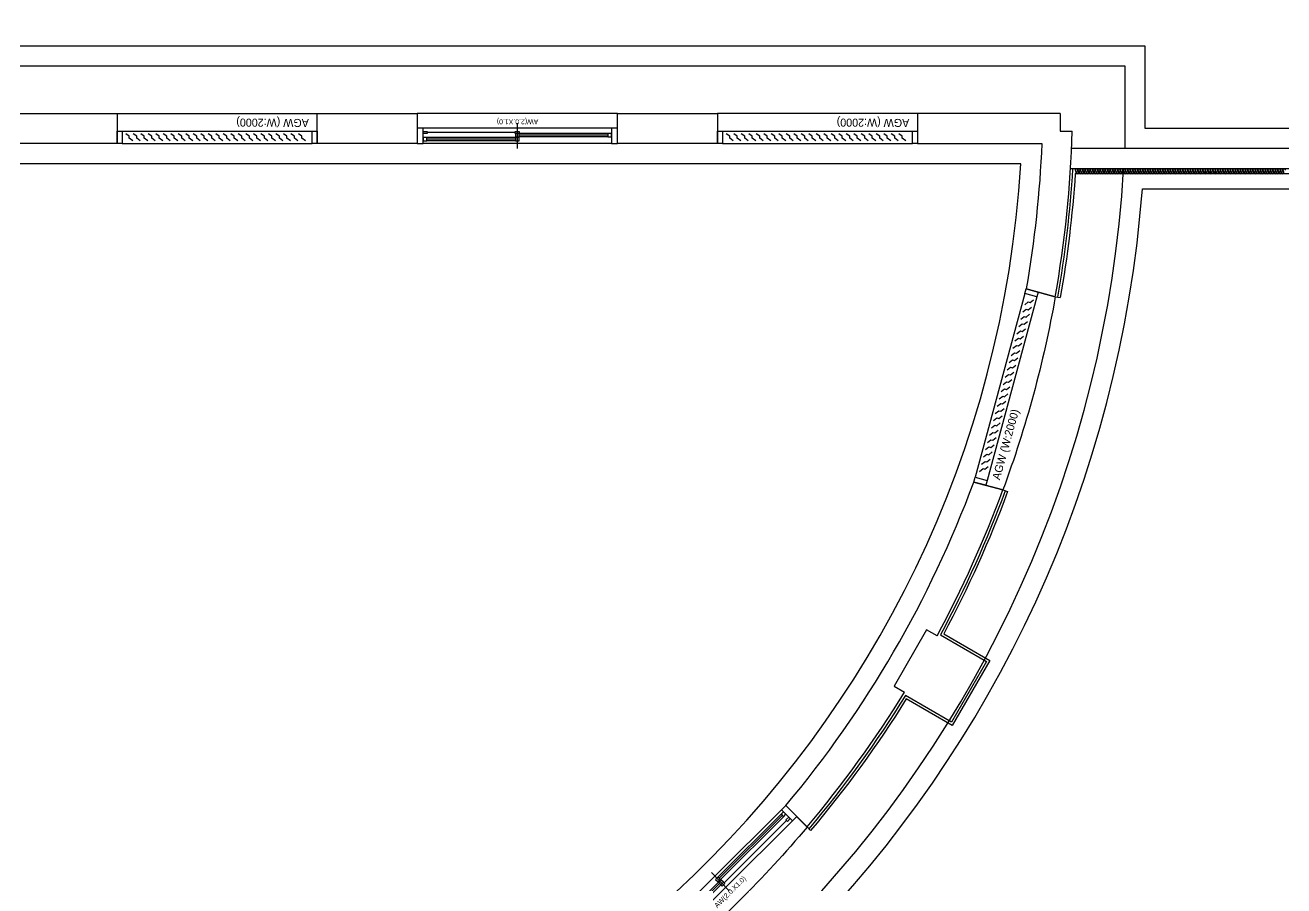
# Model space of a CAD drawing. Header units: millimetres. Extents: x -26983 to 60590, y 825 to 42375.
# Drawn here: x 56016.5 to 56262.6, y 18259.6 to 18427.8 of the extents above; entities that cross this region are included whole.
import ezdxf
from ezdxf.enums import TextEntityAlignment as Align

# ---------------------------------------------------------------- set-up
doc = ezdxf.new("R2010")
doc.units = ezdxf.units.MM
doc.header["$LTSCALE"] = 100
doc.header["$MEASUREMENT"] = 0
doc.layers.get('0').update_dxf_attribs({"linetype": 'CONTINUOUS'})
doc.layers.get('Defpoints').update_dxf_attribs({"color": 171, "linetype": 'CONTINUOUS'})
for name, color, linetype in [('ELE9', 9, 'CONTINUOUS'), ('WIN', 4, 'CONTINUOUS'), ('WIN-ETC', 1, 'CONTINUOUS'), ('WIN-G', 252, 'CONTINUOUS'), ('WIN2', 5, 'CONTINUOUS')]:
    doc.layers.add(name, color=color, linetype=linetype)
doc.styles.add('CGS', font='cgse', dxfattribs={"bigfont": 'cgs'})
doc.linetypes.add('BATTING', pattern='A,0.0001,-0.1,[134,ltypeshp.shx,S=0.1,R=0,X=-0.1,Y=0],-0.2,[134,ltypeshp.shx,S=0.1,R=180,X=0.1,Y=0],-0.1', length=0.4001)

# ---------------------------------------------------------------- blocks, each defined once
blk = doc.blocks.new('AW2000')
at = {"layer": 'WIN', "ltscale": 0.1}
for points in [[(60, 155), (0, 155), (0, 0), (60, 0)], [(1017.5, 92.5), (1017.5, 127.5), (982.5, 127.5), (982.5, 92.5)], [(1940, 92.5), (1940, 127.5), (1905, 127.5), (1905, 92.5)], [(2000, 155), (1940, 155), (1940, 0), (2000, 0)], [(95, 52.5), (95, 87.5), (60, 87.5), (60, 52.5)], [(1020, 32.5), (980, 32.5), (980, 52.5), (1020, 52.5)], [(1017.5, 52.5), (1017.5, 87.5), (982.5, 87.5), (982.5, 52.5)], [(1940, 32.5), (1900, 32.5), (1900, 52.5), (1940, 52.5)]]:
    blk.add_lwpolyline(points, close=True, dxfattribs=at)
at = {"layer": 'WIN-ETC', "ltscale": 0.1}
blk.add_lwpolyline([(1000, -50), (1000, 205)], dxfattribs=at)
at = {"layer": 'WIN-G', "ltscale": 0.1}
for points in [[(1017.5, 127.5), (1905, 127.5)], [(95, 87.5), (982.5, 87.5)], [(95, 70), (982.5, 70)], [(95, 52.5), (982.5, 52.5)], [(1017.5, 110), (1905, 110)], [(1017.5, 92.5), (1905, 92.5)], [(1020, 42.5), (1900, 42.5)]]:
    blk.add_lwpolyline(points, dxfattribs=at)
at = {"layer": 'WIN2', "ltscale": 0.1}
for points in [[(60, 155), (1940, 155)], [(60, 0), (1940, 0)]]:
    blk.add_lwpolyline(points, dxfattribs=at)
at = {"layer": 'Defpoints', "style": 'CGS'}
blk.add_text('AW(2.0.X1.0)', height=50, dxfattribs=at).set_placement((997.7, -103.5), align=Align.BOTTOM_CENTER)
blk = doc.blocks.new('FDKGLMFGKFGHFGH')
at = {"layer": 'WIN'}
for points in [[(36447933, 599859), (36447983, 599859), (36447983, 599734), (36447933, 599734)], [(36449883, 599859), (36449933, 599859), (36449933, 599734), (36449883, 599734)]]:
    blk.add_lwpolyline(points, close=True, dxfattribs=at)
at = {"layer": 'WIN-G'}
for points in [[(36448051, 599831), (36448086, 599805), (36448086, 599785), (36448121, 599760)], [(36448126, 599831), (36448161, 599805), (36448161, 599785), (36448196, 599760)], [(36448201, 599831), (36448236, 599805), (36448236, 599785), (36448271, 599760)], [(36448276, 599831), (36448311, 599805), (36448311, 599785), (36448346, 599760)], [(36448351, 599831), (36448386, 599805), (36448386, 599785), (36448421, 599760)], [(36448426, 599831), (36448461, 599805), (36448461, 599785), (36448496, 599760)], [(36448501, 599831), (36448536, 599805), (36448536, 599785), (36448571, 599760)], [(36448576, 599831), (36448611, 599805), (36448611, 599785), (36448646, 599760)], [(36448651, 599831), (36448686, 599805), (36448686, 599785), (36448721, 599760)], [(36448726, 599831), (36448761, 599805), (36448761, 599785), (36448796, 599760)], [(36448801, 599831), (36448836, 599805), (36448836, 599785), (36448871, 599760)], [(36448876, 599831), (36448911, 599805), (36448911, 599785), (36448946, 599760)], [(36448951, 599831), (36448986, 599805), (36448986, 599785), (36449021, 599760)], [(36449026, 599831), (36449061, 599805), (36449061, 599785), (36449096, 599760)], [(36449101, 599831), (36449136, 599805), (36449136, 599785), (36449171, 599760)], [(36449176, 599831), (36449211, 599805), (36449211, 599785), (36449246, 599760)], [(36449251, 599831), (36449286, 599805), (36449286, 599785), (36449321, 599760)], [(36449326, 599831), (36449361, 599805), (36449361, 599785), (36449396, 599760)], [(36449401, 599831), (36449436, 599805), (36449436, 599785), (36449471, 599760)], [(36449476, 599831), (36449511, 599805), (36449511, 599785), (36449546, 599760)], [(36449551, 599831), (36449586, 599805), (36449586, 599785), (36449621, 599760)], [(36449626, 599831), (36449661, 599805), (36449661, 599785), (36449696, 599760)], [(36449701, 599831), (36449736, 599805), (36449736, 599785), (36449771, 599760)], [(36449776, 599831), (36449811, 599805), (36449811, 599785), (36449846, 599760)]]:
    blk.add_lwpolyline(points, dxfattribs=at)
at = {"layer": 'WIN2'}
for p, q in [((36449883, 599859), (36447983, 599859)), ((36449883, 599734), (36447983, 599734))]:
    blk.add_line(p, q, dxfattribs=at)
at = {"layer": 'Defpoints', "style": 'CGS'}
blk.add_text('AGW (W:2000)', height=80, rotation=359.6383, dxfattribs=at).set_placement((36448016, 599613))
blk = doc.blocks.new('B2FF')
at = {"layer": 'ELE9', "color": 253, "ltscale": 0.1}
for p, q in [((37149974.7, 601996.3), (37151974.7, 601996.3)), ((37154974.7, 601996.3), (37152974.7, 601996.3)), ((37157974.7, 601996.3), (37155974.7, 601996.3)), ((37159059.4, 600246.3), (37159350.1, 600167.6)), ((37159350.1, 600167.6), (37159059.4, 600246.3)), ((37158536.3, 598316), (37158827, 598237.2)), ((37158827, 598237.2), (37158536.3, 598316)), ((37156870.2, 594870), (37156657.8, 595083.5))]:
    blk.add_line(p, q, dxfattribs=at)
for points in [[(37174174.7, 643646.3), (37148224.7, 643646.3, 0.4142136), (37124724.7, 620146.3), (37124724.7, 600146.4, 1.0000003), (37171724.7, 600146.3), (37171724.7, 624896.3), (37174174.7, 624896.3)], [(37174174.7, 643346.3), (37148224.7, 643346.3, 0.4142136), (37125024.7, 620146.3), (37125024.7, 600146.4, 1), (37171424.7, 600146.3), (37171424.7, 625196.3), (37174174.7, 625196.3)], [(37159399.7, 601996.3), (37157974.7, 601996.3), (37157974.7, 601696.3), (37159215.5, 601696.3, -0.0331815), (37159059.4, 600246.3, 0.0331815)], [(37159350.1, 600167.6, 0.0368305), (37159520, 601821.3, 0.0368305)], [(37148036.4, 591348, 0.4017363), (37159005.1, 601496.3), (37137444.3, 601496.3, 0.3364976), (37145950.2, 591588.6, 0.3364976)], [(37149124.7, 590351.2, 0.3750998), (37160033.5, 601446.3, 0.3750998)], [(37159350.9, 600167.4, -0.0445781), (37158827.1, 598237.2)], [(37156657.8, 595083.5, 0.0855908), (37158536.3, 598316, 0.0855908)], [(37158169.2, 596780.1, 0.0354127), (37158827, 598237.2, 0.0270991)], [(37156870.2, 594870, 0.0368305), (37157844.2, 596217.2)], [(37156870.7, 594869.4, -0.0445781), (37155452, 593459.7)]]:
    blk.add_lwpolyline(points, format="xyb", dxfattribs=at)
for points in [[(37170424.7, 598346.3), (37166349.7, 598346.3), (37166349.7, 601846.3), (37160249.7, 601846.3), (37160249.7, 602671.3), (37148674.7, 602671.3), (37148674.7, 613521.3), (37170424.7, 613521.3)], [(37151974.7, 601696.3), (37151974.7, 601996.3), (37152974.7, 601996.3), (37152974.7, 601696.3)], [(37154974.7, 601996.3), (37155974.7, 601996.3), (37155974.7, 601696.3), (37154974.7, 601696.3)]]:
    blk.add_lwpolyline(points, close=True, dxfattribs=at)
for points in [[(37160049.7, 601646.3), (37160049.7, 602471.3), (37148474.7, 602471.3)], [(37148474.7, 601996.3), (37149974.7, 601996.3), (37149974.7, 601696.3), (37146474.7, 601696.3), (37146474.7, 601996.3), (37147974.7, 601996.3)], [(37159399.7, 601996.3), (37159399.7, 601821.3), (37159520, 601821.3)], [(37170624.7, 598146.3), (37166149.7, 598146.3), (37166149.7, 601646.3), (37159513.6, 601646.3)], [(37170624.7, 597946.3), (37165949.7, 597946.3), (37165949.7, 601446.3), (37159503, 601446.3)], [(37159059.4, 600246.3), (37159350.9, 600167.4)], [(37158536.3, 598316), (37158827.1, 598237.2)], [(37158827, 598237.2), (37158873.9, 598219.9)], [(37158169.2, 596780.1), (37158065, 596840.3), (37157740, 596277.4), (37157844.2, 596217.2)], [(37156870.2, 594870), (37156657.8, 595083.5)], [(37156657.8, 595083.5), (37156870.7, 594869.4)], [(37156870.2, 594870), (37156905.6, 594834.4)]]:
    blk.add_lwpolyline(points, dxfattribs=at)
at = {"layer": 'ELE9', "color": 253, "ltscale": 10000}
for points in [[(37150157.7, 590962.2, -0.0218394), (37149174.7, 590836.2), (37149174.7, 586196.5), (37170574.7, 586196.5), (37170574.7, 597896.3), (37165899.7, 597896.3), (37165899.7, 601396.3), (37159549.9, 601396.3, -0.0274817), (37159399.3, 600158.7, -0.0274817)], [(37159549.9, 601396.3, 0.5248557), (37159559.3, 601409.9), (37159553.1, 601432.8, -1.4491979), (37159571.8, 601432.8), (37159565.6, 601409.9, 0.5248557), (37159574.9, 601396.3, 0.5248557), (37159584.3, 601409.9), (37159578.1, 601432.8, -1.4491979), (37159596.8, 601432.8), (37159590.6, 601409.9, 0.5248557), (37159599.9, 601396.3, 0.5248557), (37159609.3, 601409.9), (37159603.1, 601432.8, -1.4491979), (37159621.8, 601432.8), (37159615.6, 601409.9, 0.5248557), (37159624.9, 601396.3, 0.5248557), (37159634.3, 601409.9), (37159628.1, 601432.8, -1.4491979), (37159646.8, 601432.8), (37159640.6, 601409.9, 0.5248557), (37159649.9, 601396.3, 0.5248557), (37159659.3, 601409.9), (37159653.1, 601432.8, -1.4491979), (37159671.8, 601432.8), (37159665.6, 601409.9, 0.5248557), (37159674.9, 601396.3, 0.5248557), (37159684.3, 601409.9), (37159678.1, 601432.8, -1.4491979), (37159696.8, 601432.8), (37159690.6, 601409.9, 0.5248557), (37159699.9, 601396.3, 0.5248557), (37159709.3, 601409.9), (37159703.1, 601432.8, -1.4491979), (37159721.8, 601432.8), (37159715.6, 601409.9, 0.5248557), (37159724.9, 601396.3, 0.5248557), (37159734.3, 601409.9), (37159728.1, 601432.8, -1.4491979), (37159746.8, 601432.8), (37159740.6, 601409.9, 0.5248557), (37159749.9, 601396.3, 0.5248557), (37159759.3, 601409.9), (37159753.1, 601432.8, -1.4491979), (37159771.8, 601432.8), (37159765.6, 601409.9, 0.5248557), (37159774.9, 601396.3, 0.5248557), (37159784.3, 601409.9), (37159778.1, 601432.8, -1.4491979), (37159796.8, 601432.8), (37159790.6, 601409.9, 0.5248557), (37159799.9, 601396.3, 0.5248557), (37159809.3, 601409.9), (37159803.1, 601432.8, -1.4491979), (37159821.8, 601432.8), (37159815.6, 601409.9, 0.5248557), (37159824.9, 601396.3, 0.5248557), (37159834.3, 601409.9), (37159828.1, 601432.8, -1.4491979), (37159846.8, 601432.8), (37159840.6, 601409.9, 0.5248557), (37159849.9, 601396.3, 0.5248557), (37159859.3, 601409.9), (37159853.1, 601432.8, -1.4491979), (37159871.8, 601432.8), (37159865.6, 601409.9, 0.5248557), (37159874.9, 601396.3, 0.5248557), (37159884.3, 601409.9), (37159878.1, 601432.8, -1.4491979), (37159896.8, 601432.8), (37159890.6, 601409.9, 0.5248557), (37159899.9, 601396.3, 0.5248557), (37159909.3, 601409.9), (37159903.1, 601432.8, -1.4491979), (37159921.8, 601432.8), (37159915.6, 601409.9, 0.5248557), (37159924.9, 601396.3, 0.5248557), (37159934.3, 601409.9), (37159928.1, 601432.8, -1.4491979), (37159946.8, 601432.8), (37159940.6, 601409.9, 0.5248557), (37159949.9, 601396.3, 0.5248557), (37159959.3, 601409.9), (37159953.1, 601432.8, -1.4491979), (37159971.8, 601432.8), (37159965.6, 601409.9, 0.5248557), (37159974.9, 601396.3, 0.5248557), (37159984.3, 601409.9), (37159978.1, 601432.8, -1.4491979), (37159996.8, 601432.8), (37159990.6, 601409.9, 0.5248557), (37159999.9, 601396.3, 0.5248557), (37160009.3, 601409.9), (37160003.1, 601432.8, -1.4491979), (37160021.8, 601432.8), (37160015.6, 601409.9, 0.5248557), (37160024.9, 601396.3, 0.5248557), (37160034.3, 601409.9), (37160028.1, 601432.8, -1.4491979), (37160046.8, 601432.8), (37160040.6, 601409.9, 0.5248557), (37160049.9, 601396.3, 0.5248557), (37160059.3, 601409.9), (37160053.1, 601432.8, -1.4491979), (37160071.8, 601432.8), (37160065.6, 601409.9, 0.5248557), (37160074.9, 601396.3, 0.5248557), (37160084.3, 601409.9), (37160078.1, 601432.8, -1.4491979), (37160096.8, 601432.8), (37160090.6, 601409.9, 0.5248557), (37160099.9, 601396.3, 0.5248557), (37160109.3, 601409.9), (37160103.1, 601432.8, -1.4491979), (37160121.8, 601432.8), (37160115.6, 601409.9, 0.5248557), (37160124.9, 601396.3, 0.5248557), (37160134.3, 601409.9), (37160128.1, 601432.8, -1.4491979), (37160146.8, 601432.8), (37160140.6, 601409.9, 0.5248557), (37160149.9, 601396.3, 0.5248557), (37160159.3, 601409.9), (37160153.1, 601432.8, -1.4491979), (37160171.8, 601432.8), (37160165.6, 601409.9, 0.5248557), (37160174.9, 601396.3, 0.5248557), (37160184.3, 601409.9), (37160178.1, 601432.8, -1.4491979), (37160196.8, 601432.8), (37160190.6, 601409.9, 0.5248557), (37160199.9, 601396.3, 0.5248557), (37160209.3, 601409.9), (37160203.1, 601432.8, -1.4491979), (37160221.8, 601432.8), (37160215.6, 601409.9, 0.5248557), (37160224.9, 601396.3, 0.5248557), (37160234.3, 601409.9), (37160228.1, 601432.8, -1.4491979), (37160246.8, 601432.8), (37160240.6, 601409.9, 0.5248557), (37160249.9, 601396.3, 0.5248557), (37160259.3, 601409.9), (37160253.1, 601432.8, -1.4491979), (37160271.8, 601432.8), (37160265.6, 601409.9, 0.5248557), (37160274.9, 601396.3, 0.5248557), (37160284.3, 601409.9), (37160278.1, 601432.8, -1.4491979), (37160296.8, 601432.8), (37160290.6, 601409.9, 0.5248557), (37160299.9, 601396.3, 0.5248557), (37160309.3, 601409.9), (37160303.1, 601432.8, -1.4491979), (37160321.8, 601432.8), (37160315.6, 601409.9, 0.5248557), (37160324.9, 601396.3, 0.5248557), (37160334.3, 601409.9), (37160328.1, 601432.8, -1.4491979), (37160346.8, 601432.8), (37160340.6, 601409.9, 0.5248557), (37160349.9, 601396.3, 0.5248557), (37160359.3, 601409.9), (37160353.1, 601432.8, -1.4491979), (37160371.8, 601432.8), (37160365.6, 601409.9, 0.5248557), (37160374.9, 601396.3, 0.5248557), (37160384.3, 601409.9), (37160378.1, 601432.8, -1.4491979), (37160396.8, 601432.8), (37160390.6, 601409.9, 0.5248557), (37160399.9, 601396.3, 0.5248557), (37160409.3, 601409.9), (37160403.1, 601432.8, -1.4491979), (37160421.8, 601432.8), (37160415.6, 601409.9, 0.5248557), (37160424.9, 601396.3, 0.5248557), (37160434.3, 601409.9), (37160428.1, 601432.8, -1.4491979), (37160446.8, 601432.8), (37160440.6, 601409.9, 0.5248557), (37160449.9, 601396.3, 0.5248557), (37160459.3, 601409.9), (37160453.1, 601432.8, -1.4491979), (37160471.8, 601432.8), (37160465.6, 601409.9, 0.5248557), (37160474.9, 601396.3, 0.5248557), (37160484.3, 601409.9), (37160478.1, 601432.8, -1.4491979), (37160496.8, 601432.8), (37160490.6, 601409.9, 0.5248557), (37160499.9, 601396.3, 0.5248557), (37160509.3, 601409.9), (37160503.1, 601432.8, -1.4491979), (37160521.8, 601432.8), (37160515.6, 601409.9, 0.5248557), (37160524.9, 601396.3, 0.5248557), (37160534.3, 601409.9), (37160528.1, 601432.8, -1.4491979), (37160546.8, 601432.8), (37160540.6, 601409.9, 0.5248557), (37160549.9, 601396.3, 0.5248557), (37160559.3, 601409.9), (37160553.1, 601432.8, -1.4491979), (37160571.8, 601432.8), (37160565.6, 601409.9, 0.5248557), (37160574.9, 601396.3, 0.5248557), (37160584.3, 601409.9), (37160578.1, 601432.8, -1.4491979), (37160596.8, 601432.8), (37160590.6, 601409.9, 0.5248557), (37160599.9, 601396.3, 0.5248557), (37160609.3, 601409.9), (37160603.1, 601432.8, -1.4491979), (37160621.8, 601432.8), (37160615.6, 601409.9, 0.5248557), (37160624.9, 601396.3, 0.5248557), (37160634.3, 601409.9), (37160628.1, 601432.8, -1.4491979), (37160646.8, 601432.8), (37160640.6, 601409.9, 0.5248557), (37160649.9, 601396.3, 0.5248557), (37160659.3, 601409.9), (37160653.1, 601432.8, -1.4491979), (37160671.8, 601432.8), (37160665.6, 601409.9, 0.5248557), (37160674.9, 601396.3, 0.5248557), (37160684.3, 601409.9), (37160678.1, 601432.8, -1.4491979), (37160696.8, 601432.8), (37160690.6, 601409.9, 0.5248557), (37160699.9, 601396.3, 0.5248557), (37160709.3, 601409.9), (37160703.1, 601432.8, -1.4491979), (37160721.8, 601432.8), (37160715.6, 601409.9, 0.5248557), (37160724.9, 601396.3, 0.5248557), (37160734.3, 601409.9), (37160728.1, 601432.8, -1.4491979), (37160746.8, 601432.8), (37160740.6, 601409.9, 0.5248557), (37160749.9, 601396.3, 0.5248557), (37160759.3, 601409.9), (37160753.1, 601432.8, -1.4491979), (37160771.8, 601432.8), (37160765.6, 601409.9, 0.5248557), (37160774.9, 601396.3, 0.5248557), (37160784.3, 601409.9), (37160778.1, 601432.8, -1.4491979), (37160796.8, 601432.8), (37160790.6, 601409.9, 0.5248557), (37160799.9, 601396.3, 0.5248557), (37160809.3, 601409.9), (37160803.1, 601432.8, -1.4491979), (37160821.8, 601432.8), (37160815.6, 601409.9, 0.5248557), (37160824.9, 601396.3, 0.5248557), (37160834.3, 601409.9), (37160828.1, 601432.8, -1.4491979), (37160846.8, 601432.8), (37160840.6, 601409.9, 0.5248557), (37160849.9, 601396.3, 0.5248557), (37160859.3, 601409.9), (37160853.1, 601432.8, -1.4491979), (37160871.8, 601432.8), (37160865.6, 601409.9, 0.5248557), (37160874.9, 601396.3, 0.5248557), (37160884.3, 601409.9), (37160878.1, 601432.8, -1.4491979), (37160896.8, 601432.8), (37160890.6, 601409.9, 0.5248557), (37160899.9, 601396.3, 0.5248557), (37160909.3, 601409.9), (37160903.1, 601432.8, -1.4491979), (37160921.8, 601432.8), (37160915.6, 601409.9, 0.5248557), (37160924.9, 601396.3, 0.5248557), (37160934.3, 601409.9), (37160928.1, 601432.8, -1.4491979), (37160946.8, 601432.8), (37160940.6, 601409.9, 0.5248557), (37160949.9, 601396.3, 0.5248557), (37160959.3, 601409.9), (37160953.1, 601432.8, -1.4491979), (37160971.8, 601432.8), (37160965.6, 601409.9, 0.5248557), (37160974.9, 601396.3, 0.5248557), (37160984.3, 601409.9), (37160978.1, 601432.8, -1.4491979), (37160996.8, 601432.8), (37160990.6, 601409.9, 0.5248557), (37160999.9, 601396.3, 0.5248557), (37161009.3, 601409.9), (37161003.1, 601432.8, -1.4491979), (37161021.8, 601432.8), (37161015.6, 601409.9, 0.5248557), (37161024.9, 601396.3, 0.5248557), (37161034.3, 601409.9), (37161028.1, 601432.8, -1.4491979), (37161046.8, 601432.8), (37161040.6, 601409.9, 0.5248557), (37161049.9, 601396.3, 0.5248557), (37161059.3, 601409.9), (37161053.1, 601432.8, -1.4491979), (37161071.8, 601432.8), (37161065.6, 601409.9, 0.5248557), (37161074.9, 601396.3, 0.5248557), (37161084.3, 601409.9), (37161078.1, 601432.8, -1.4491979), (37161096.8, 601432.8), (37161090.6, 601409.9, 0.5248557), (37161099.9, 601396.3, 0.5248557), (37161109.3, 601409.9), (37161103.1, 601432.8, -1.4491979), (37161121.8, 601432.8), (37161115.6, 601409.9, 0.5248557), (37161124.9, 601396.3, 0.5248557), (37161134.3, 601409.9), (37161128.1, 601432.8, -1.4491979), (37161146.8, 601432.8), (37161140.6, 601409.9, 0.5248557), (37161149.9, 601396.3, 0.5248557), (37161159.3, 601409.9), (37161153.1, 601432.8, -1.4491979), (37161171.8, 601432.8), (37161165.6, 601409.9, 0.5248557), (37161174.9, 601396.3, 0.5248557), (37161184.3, 601409.9), (37161178.1, 601432.8, -1.4491979), (37161196.8, 601432.8), (37161190.6, 601409.9, 0.5248557), (37161199.9, 601396.3, 0.5248557), (37161209.3, 601409.9), (37161203.1, 601432.8, -1.4491979), (37161221.8, 601432.8), (37161215.6, 601409.9, 0.5248557), (37161224.9, 601396.3, 0.5248557), (37161234.3, 601409.9), (37161228.1, 601432.8, -1.4491979), (37161246.8, 601432.8), (37161240.6, 601409.9, 0.5248557), (37161249.9, 601396.3, 0.5248557), (37161259.3, 601409.9), (37161253.1, 601432.8, -1.4491979), (37161271.8, 601432.8), (37161265.6, 601409.9, 0.5248557), (37161274.9, 601396.3, 0.5248557), (37161284.3, 601409.9), (37161278.1, 601432.8, -1.4491979), (37161296.8, 601432.8), (37161290.6, 601409.9, 0.5248557), (37161299.9, 601396.3, 0.5248557), (37161309.3, 601409.9), (37161303.1, 601432.8, -1.4491979), (37161321.8, 601432.8), (37161315.6, 601409.9, 0.5248557), (37161324.9, 601396.3, 0.5248557), (37161334.3, 601409.9), (37161328.1, 601432.8, -1.4491979), (37161346.8, 601432.8), (37161340.6, 601409.9, 0.5248557), (37161349.9, 601396.3, 0.5248557), (37161359.3, 601409.9), (37161353.1, 601432.8, -1.4491979), (37161371.8, 601432.8), (37161365.6, 601409.9, 0.5248557), (37161374.9, 601396.3, 0.5248557), (37161384.3, 601409.9), (37161378.1, 601432.8, -1.4491979), (37161396.8, 601432.8), (37161390.6, 601409.9, 0.5248557), (37161399.9, 601396.3, 0.5248557), (37161409.3, 601409.9), (37161403.1, 601432.8, -1.4491979), (37161421.8, 601432.8), (37161415.6, 601409.9, 0.5248557), (37161424.9, 601396.3, 0.5248557), (37161434.3, 601409.9), (37161428.1, 601432.8, -1.4491979), (37161446.8, 601432.8), (37161440.6, 601409.9, 0.5248557), (37161449.9, 601396.3, 0.5248557), (37161459.3, 601409.9), (37161453.1, 601432.8, -1.4491979), (37161471.8, 601432.8), (37161465.6, 601409.9, 0.5248557), (37161474.9, 601396.3, 0.5248557), (37161484.3, 601409.9), (37161478.1, 601432.8, -1.4491979), (37161496.8, 601432.8), (37161490.6, 601409.9, 0.5248557), (37161499.9, 601396.3, 0.5248557), (37161509.3, 601409.9), (37161503.1, 601432.8, -1.4491979), (37161521.8, 601432.8), (37161515.6, 601409.9, 0.5248557), (37161524.9, 601396.3, 0.5248557), (37161534.3, 601409.9), (37161528.1, 601432.8, -1.4491979), (37161546.8, 601432.8), (37161540.6, 601409.9, 0.5248557), (37161549.9, 601396.3, 0.5248557), (37161559.3, 601409.9), (37161553.1, 601432.8, -1.4491979), (37161571.8, 601432.8), (37161565.6, 601409.9, 0.5248557), (37161574.9, 601396.3, 0.5248557), (37161584.3, 601409.9), (37161578.1, 601432.8, -1.4491979), (37161596.8, 601432.8), (37161590.6, 601409.9, 0.5248557), (37161599.9, 601396.3, 0.5248557), (37161609.3, 601409.9), (37161603.1, 601432.8, -1.4491979), (37161621.8, 601432.8), (37161615.6, 601409.9, 0.5248557), (37161624.9, 601396.3, 0.5248557), (37161634.3, 601409.9), (37161628.1, 601432.8, -1.4491979), (37161646.8, 601432.8)], [(37158873.9, 598219.9, -0.0343412), (37158236.2, 596799.2), (37158696.3, 596533.6), (37158321.3, 595884.1), (37157861.2, 596149.7, -0.0358569), (37156905.6, 594834.4)]]:
    blk.add_lwpolyline(points, format="xyb", dxfattribs=at)
at = {"layer": 'ELE9', "color": 253, "ltscale": 0.1}
blk.add_lwpolyline([(37160220.5, 601246.3), (37165749.7, 601246.3), (37165749.7, 597746.3), (37170424.7, 597746.3), (37170424.7, 586346.5), (37149324.7, 586346.5), (37149324.7, 590167.3, 0.3662586)], format="xyb", close=True, dxfattribs=at)
at = {"layer": 'ELE9', "color": 253, "ltscale": 10000}
for points in [[(37159350.9, 600167.4), (37159399.3, 600158.7)], [(37158827, 598237.2), (37158873.9, 598219.9)], [(37156870.2, 594870), (37156905.6, 594834.4)]]:
    blk.add_lwpolyline(points, dxfattribs=at)
at = {"layer": 'ELE9', "color": 253, "linetype": 'BATTING', "ltscale": 0.0006}
blk.add_lwpolyline([(37158850.5, 598228.5, -0.0348758), (37158202.8, 596789.6), (37158662.1, 596524.4), (37158312.1, 595918.2), (37157852.8, 596183.4, -0.0363427), (37156887.9, 594852.2, -0.0363427)], format="xyb", dxfattribs=at)
blk.add_arc((37148198.8, 602141.9), 11350, 349.95941, 356.48656, dxfattribs=at)
at = {"layer": 'ELE9', "color": 253, "ltscale": 0.1}
for p, rotation in [((73599907.7, 1201555.6), 180), ((73605907.7, 1201555.6), 180), ((28205223.4, -34737923.7), 74.83902603422332)]:
    blk.add_blockref('FDKGLMFGKFGHFGH', p, dxfattribs=dict(at, rotation=rotation))
at = {"layer": 'ELE9', "color": 253}
for p, rotation in [((37154974.7, 601851.3), 180), ((37155348.9, 593563.4), 44.83758142831929)]:
    blk.add_blockref('AW2000', p, dxfattribs=dict(at, rotation=rotation))

msp = doc.modelspace()

# ---------------------------------------------------------------- block references
at = {"xscale": 0.01956471256889679, "yscale": 0.01956471256889679, "zscale": 0.01956471256889679}
msp.add_blockref('B2FF', (-670794.07, 6632.61), dxfattribs=at)

doc.saveas('drawing.dxf')
